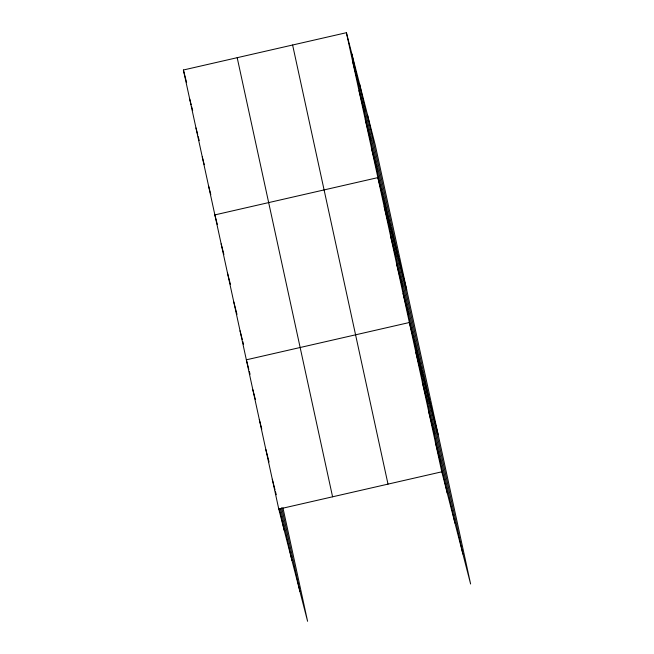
<?xml version="1.0" encoding="UTF-8"?>
<svg xmlns="http://www.w3.org/2000/svg" width="654" height="654" viewBox="0 0 654 654"><rect width="100%" height="100%" fill="white"/><g stroke="black" fill="none" stroke-linecap="round" stroke-linejoin="round"><path stroke-width="0.98" d="M282.937 507.831L307.593 621.3L278.784 509.114L183.39 70.003L346.407 32.7L375.216 144.886L470.61 583.997L441.802 471.812L346.407 32.7M278.784 509.114L441.802 471.812M352.702 61.68L358.163 82.935M359.005 90.661L364.458 111.916M365.3 119.641L370.753 140.896M371.595 148.621L377.047 169.877M406.698 289.796L377.889 177.61L214.872 214.904L217.349 224.567M384.184 206.59L389.645 227.845M390.479 235.571L395.94 256.826M396.774 264.551L402.235 285.806M403.077 293.532L408.529 314.787M438.172 434.697L409.371 322.512L246.354 359.814L248.831 369.477M415.854 352.375L421.315 373.63M422.345 382.23L427.798 403.485M428.828 412.094L434.289 433.349M435.319 441.949L440.771 463.204M183.39 70.003L186.619 82.559M189.693 98.983L191.181 104.779M191.671 106.708L192.668 110.575M195.987 127.963L197.721 134.724M198.219 136.661L199.208 140.52M202.282 156.944L204.269 164.677M208.577 185.924L210.809 194.622M221.166 243.893L223.897 254.52M227.461 272.873L230.437 284.465M233.756 301.854L236.985 314.411M240.059 330.834L242.291 339.524M242.781 341.462L243.525 344.356M249.329 371.407L250.073 374.309M252.836 389.678L255.322 399.332M259.327 419.533L261.804 429.196M265.81 449.396L269.039 461.953M272.301 479.251L275.023 489.879M275.522 491.808L276.266 494.71M367.507 114.883L462.901 553.987M359.569 83.965L454.963 523.069M351.868 53.955L447.262 493.067M292.616 45.012L388.01 484.124M237.189 57.691L332.584 496.803M281.719 507.684L299.884 591.29M280.705 508.616L291.946 560.372M279.487 508.469L284.245 530.369"/></g></svg>
